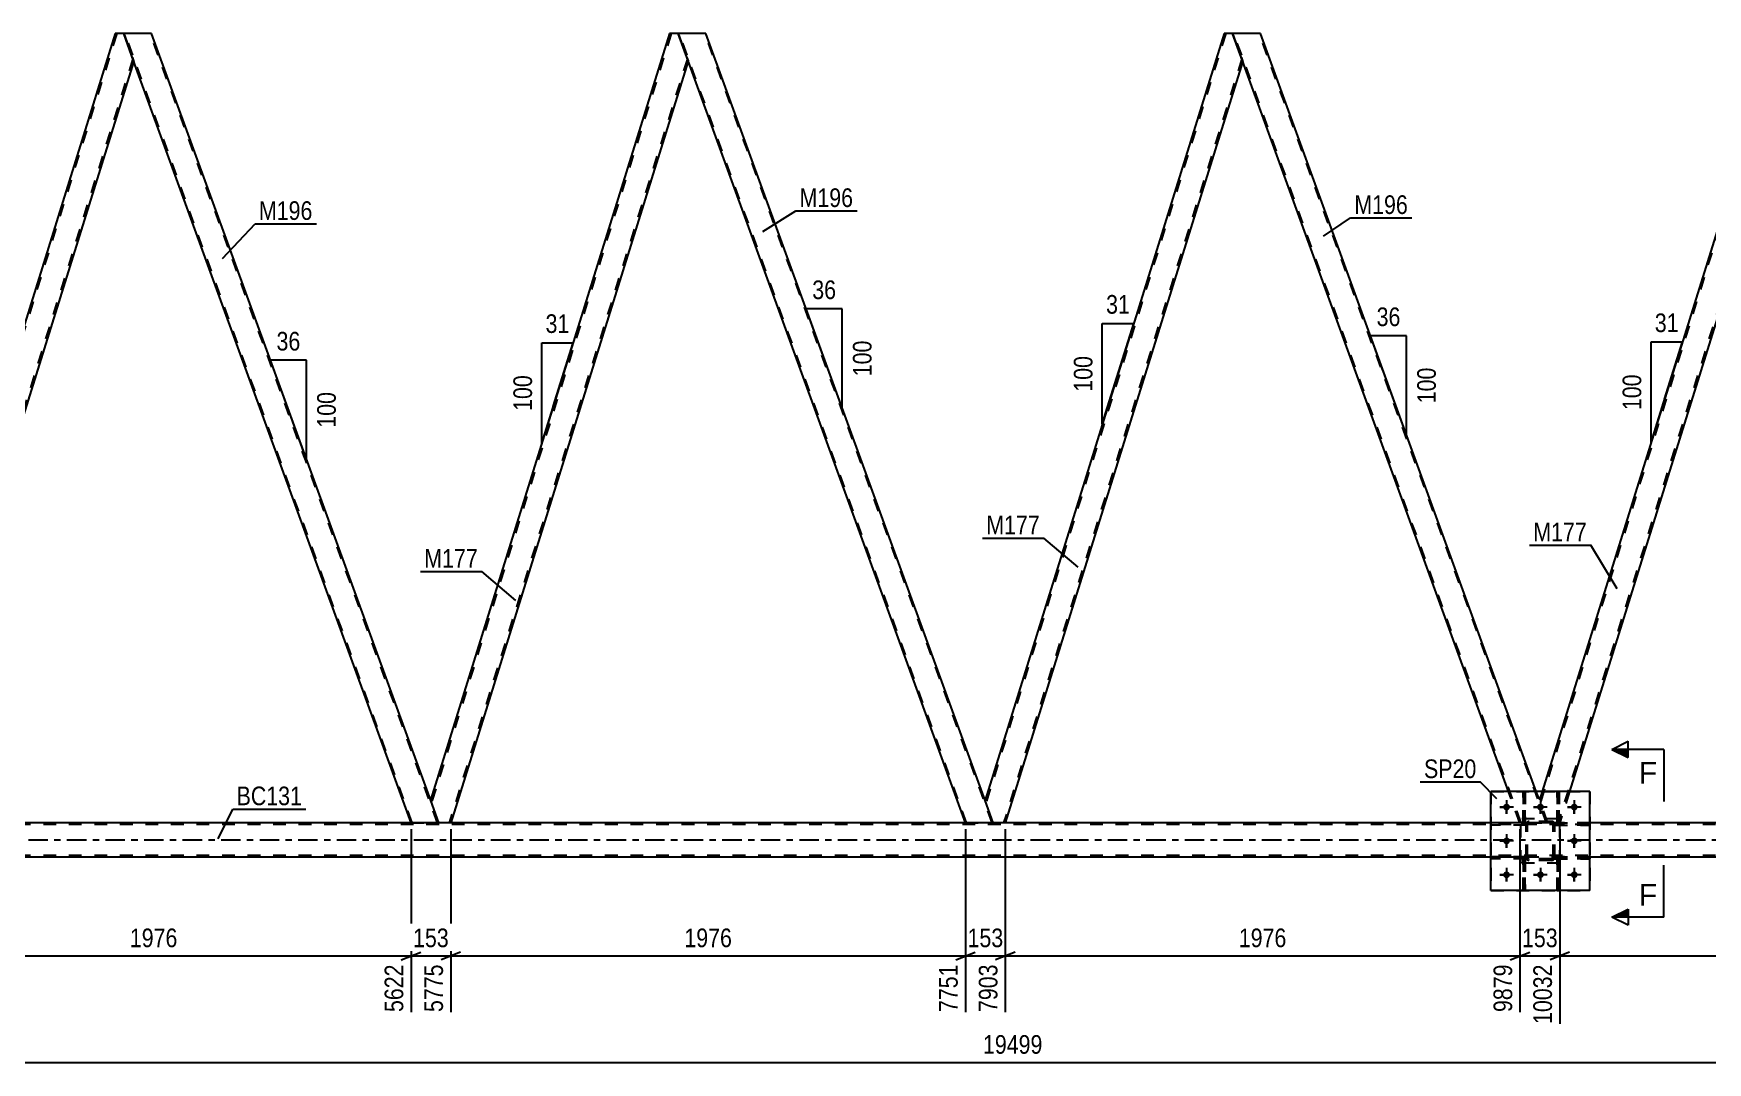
# Model space of a CAD drawing. Header units: millimetres. Extents: x 0 to 841, y 0 to 594.
# Drawn here: x 265.2 to 522.3, y 293.6 to 451.6 of the extents above; entities that cross this region are included whole.
import ezdxf

# ---------------------------------------------------------------- set-up
doc = ezdxf.new("R2010")
doc.units = ezdxf.units.MM
doc.linetypes.add('DXK_LINE_DOT2', pattern=[3.9198, 1.9599, -1.9599])
doc.linetypes.add('DXK_LINE_DOT3', pattern=[5.9187, 2.979, -0.9799, 0.9799, -0.9799])
doc.styles.add('Arial', font='ARIAL.TTF', dxfattribs={"height": 0.2})
doc.styles.add('Arial Narrow', font='ARIALN.TTF', dxfattribs={"height": 0.2})

# ---------------------------------------------------------------- blocks, each defined once
blk = doc.blocks.new('Part-814735583-3774 - 3299')
at = {"color": 7, "linetype": 'DXK_LINE_DOT2'}
for p, q in [((494.42, 330.4), (489.02, 330.4)), ((489.02, 330.08), (489.02, 330.4)), ((494.42, 330.08), (489.02, 330.08)), ((493.82, 330.08), (493.82, 330.4)), ((494.42, 330.4), (494.42, 330.08))]:
    blk.add_line(p, q, dxfattribs=at)
blk = doc.blocks.new('Part-814735583-3617 - 3299')
at = {"color": 7, "linetype": 'DXK_LINE_DOT2'}
for p, q in [((278.03, 451.64), (241.21, 333.52)), ((280.51, 447.76), (243.93, 330.42)), ((280.62, 447.44), (280.64, 447.39)), ((280.64, 447.39), (280.62, 447.44)), ((241.5, 335.24), (241.08, 333.89)), ((245.68, 335.24), (244.18, 330.42)), ((242.34, 330.42), (241.08, 333.89)), ((244.18, 330.42), (242.34, 330.42))]:
    blk.add_line(p, q, dxfattribs=at)
at = {"color": 2, "linetype": 'Continuous'}
for p, q in [((277.78, 451.64), (241.5, 335.24)), ((279.1, 451.64), (277.78, 451.64)), ((280.62, 447.44), (279.1, 451.64)), ((280.64, 447.39), (245.68, 335.24))]:
    blk.add_line(p, q, dxfattribs=at)
blk = doc.blocks.new('Part-814735583-3776 - 3299')
at = {"color": 2, "linetype": 'Continuous'}
blk.add_line((494.3, 335.24), (493.98, 335.24), dxfattribs=at)
at = {"color": 7, "linetype": 'DXK_LINE_DOT2'}
for p, q in [((493.98, 335.24), (493.98, 330.39)), ((494.3, 330.39), (494.3, 335.24)), ((493.98, 330.99), (494.3, 330.99)), ((493.98, 330.39), (494.3, 330.39))]:
    blk.add_line(p, q, dxfattribs=at)
blk = doc.blocks.new('Part-814735583-3589 - 3299')
at = {"color": 7, "linetype": 'DXK_LINE_DOT2'}
for p, q in [((489.02, 335.24), (504.22, 335.24)), ((489.02, 335.24), (489.02, 320.04)), ((504.22, 335.24), (504.22, 320.04)), ((489.02, 320.04), (504.22, 320.04))]:
    blk.add_line(p, q, dxfattribs=at)
blk = doc.blocks.new('Part-814735583-3508 - 3299')
at = {"color": 2, "linetype": 'Continuous'}
for p, q in [((368.49, 451.64), (364.23, 451.64)), ((411.36, 333.84), (368.49, 451.64)), ((408.35, 330.42), (365.76, 447.44))]:
    blk.add_line(p, q, dxfattribs=at)
at = {"color": 7, "linetype": 'DXK_LINE_DOT2'}
for p, q in [((364.23, 451.64), (365.76, 447.44)), ((408.52, 330.42), (364.4, 451.64)), ((412.44, 330.42), (368.32, 451.64)), ((412.61, 330.42), (411.36, 333.84)), ((408.35, 330.42), (412.61, 330.42))]:
    blk.add_line(p, q, dxfattribs=at)
blk = doc.blocks.new('Part-814735583-3513 - 3299')
at = {"color": 2, "linetype": 'Continuous'}
for p, q in [((362.91, 451.64), (326.21, 333.89)), ((364.23, 451.64), (362.91, 451.64)), ((365.76, 447.44), (364.23, 451.64)), ((365.78, 447.39), (329.32, 330.42)), ((327.47, 330.42), (326.23, 333.84))]:
    blk.add_line(p, q, dxfattribs=at)
at = {"color": 7, "linetype": 'DXK_LINE_DOT2'}
for p, q in [((363.16, 451.64), (326.35, 333.52)), ((365.64, 447.76), (329.07, 330.42)), ((365.76, 447.44), (365.78, 447.39)), ((365.78, 447.39), (365.76, 447.44)), ((326.23, 333.84), (326.21, 333.89)), ((329.32, 330.42), (327.47, 330.42))]:
    blk.add_line(p, q, dxfattribs=at)
blk = doc.blocks.new('Part-814735583-3540 - 3299')
at = {"color": 7, "linetype": 'DXK_LINE_DOT2'}
for p, q in [((499.18, 320.04), (499.18, 324.87)), ((499.18, 324.87), (499.5, 324.87)), ((499.18, 324.27), (499.5, 324.27)), ((499.5, 324.87), (499.5, 320.04)), ((499.5, 320.04), (499.18, 320.04))]:
    blk.add_line(p, q, dxfattribs=at)
blk = doc.blocks.new('Part-814735583-3559 - 3299')
at = {"color": 2, "linetype": 'Continuous'}
for p, q in [((283.35, 451.64), (279.1, 451.64)), ((326.23, 333.84), (283.35, 451.64)), ((323.22, 330.42), (280.62, 447.44))]:
    blk.add_line(p, q, dxfattribs=at)
at = {"color": 7, "linetype": 'DXK_LINE_DOT2'}
for p, q in [((279.1, 451.64), (280.62, 447.44)), ((323.39, 330.42), (279.27, 451.64)), ((327.3, 330.42), (283.18, 451.64)), ((327.47, 330.42), (326.23, 333.84)), ((323.22, 330.42), (327.47, 330.42))]:
    blk.add_line(p, q, dxfattribs=at)
blk = doc.blocks.new('Part-814735583-3574 - 3299')
at = {"color": 2, "linetype": 'Continuous'}
for p, q in [((453.62, 451.64), (449.36, 451.64)), ((495.99, 335.24), (453.62, 451.64)), ((491.73, 335.24), (450.89, 447.44))]:
    blk.add_line(p, q, dxfattribs=at)
at = {"color": 7, "linetype": 'DXK_LINE_DOT2'}
for p, q in [((449.36, 451.64), (450.89, 447.44)), ((493.66, 330.42), (449.53, 451.64)), ((497.57, 330.42), (453.45, 451.64)), ((493.48, 330.42), (491.73, 335.24)), ((497.74, 330.42), (495.99, 335.24)), ((497.74, 330.42), (493.48, 330.42))]:
    blk.add_line(p, q, dxfattribs=at)
blk = doc.blocks.new('Part-814735583-3579 - 3299')
at = {"color": 2, "linetype": 'Continuous'}
for p, q in [((448.05, 451.64), (411.34, 333.89)), ((449.36, 451.64), (448.05, 451.64)), ((450.89, 447.44), (449.36, 451.64)), ((450.91, 447.39), (414.45, 330.42)), ((412.61, 330.42), (411.36, 333.84))]:
    blk.add_line(p, q, dxfattribs=at)
at = {"color": 7, "linetype": 'DXK_LINE_DOT2'}
for p, q in [((448.3, 451.64), (411.48, 333.52)), ((450.78, 447.76), (414.2, 330.42)), ((450.89, 447.44), (450.91, 447.39)), ((450.91, 447.39), (450.89, 447.44)), ((411.36, 333.84), (411.34, 333.89)), ((414.45, 330.42), (412.61, 330.42))]:
    blk.add_line(p, q, dxfattribs=at)
blk = doc.blocks.new('Part-814735583-3594 - 3299')
at = {"color": 7, "linetype": 'DXK_LINE_DOT2'}
for p, q in [((774.37, 330.18), (99.12, 330.18)), ((504.22, 330.42), (489.02, 330.42)), ((774.37, 325.38), (98.36, 325.38)), ((504.22, 325.14), (489.02, 325.14))]:
    blk.add_line(p, q, dxfattribs=at)
at = {"color": 2, "linetype": 'Continuous'}
for p, q in [((489.02, 330.42), (248.82, 330.42)), ((659.29, 330.42), (504.22, 330.42)), ((489.02, 325.14), (248.82, 325.14)), ((659.29, 325.14), (504.22, 325.14))]:
    blk.add_line(p, q, dxfattribs=at)
at = {"color": 7, "linetype": 'DXK_LINE_DOT3'}
blk.add_line((98.74, 327.78), (774.37, 327.78), dxfattribs=at)
blk = doc.blocks.new('Part-814735583-3599 - 3299')
at = {"color": 2, "linetype": 'Continuous'}
for p, q in [((504.22, 335.24), (489.02, 335.24)), ((489.02, 320.04), (489.02, 335.24)), ((504.22, 320.04), (504.22, 335.24)), ((504.22, 320.04), (489.02, 320.04))]:
    blk.add_line(p, q, dxfattribs=at)
blk = doc.blocks.new('Part-814735583-3602 - 3299')
at = {"color": 7, "linetype": 'DXK_LINE_DOT2'}
for p, q in [((493.98, 330.39), (493.98, 335.24)), ((493.98, 335.24), (494.3, 335.24)), ((494.3, 335.24), (494.3, 330.39)), ((493.98, 330.99), (494.3, 330.99)), ((494.3, 330.39), (493.98, 330.39))]:
    blk.add_line(p, q, dxfattribs=at)
blk = doc.blocks.new('Part-814735583-3639 - 3299')
at = {"color": 7, "linetype": 'DXK_LINE_DOT2'}
for p, q in [((533.43, 451.64), (496.61, 333.52)), ((535.91, 447.76), (499.34, 330.42)), ((536.03, 447.44), (536.05, 447.39)), ((536.05, 447.39), (536.03, 447.44)), ((496.9, 335.24), (496.48, 333.89)), ((501.09, 335.24), (499.59, 330.42)), ((497.74, 330.42), (496.48, 333.89)), ((499.59, 330.42), (497.74, 330.42))]:
    blk.add_line(p, q, dxfattribs=at)
at = {"color": 2, "linetype": 'Continuous'}
for p, q in [((533.18, 451.64), (496.9, 335.24)), ((534.5, 451.64), (533.18, 451.64)), ((536.03, 447.44), (534.5, 451.64)), ((536.05, 447.39), (501.09, 335.24))]:
    blk.add_line(p, q, dxfattribs=at)
blk = doc.blocks.new('Part-814735583-3659 - 3299')
at = {"color": 7, "linetype": 'DXK_LINE_DOT2'}
for p, q in [((504.22, 330.4), (498.83, 330.4)), ((498.83, 330.4), (498.83, 330.08)), ((498.83, 330.08), (504.22, 330.08)), ((499.43, 330.08), (499.43, 330.4)), ((504.22, 330.08), (504.22, 330.4))]:
    blk.add_line(p, q, dxfattribs=at)
blk = doc.blocks.new('Part-814735583-3662 - 3299')
at = {"color": 7, "linetype": 'DXK_LINE_DOT2'}
for p, q in [((504.22, 325.2), (498.83, 325.2)), ((498.83, 325.2), (498.83, 324.88)), ((498.83, 324.88), (504.22, 324.88)), ((499.43, 324.88), (499.43, 325.2)), ((504.22, 324.88), (504.22, 325.2))]:
    blk.add_line(p, q, dxfattribs=at)
blk = doc.blocks.new('Part-814735583-3665 - 3299')
at = {"color": 7, "linetype": 'DXK_LINE_DOT2'}
for p, q in [((494.42, 330.4), (489.02, 330.4)), ((489.02, 330.4), (489.02, 330.08)), ((494.42, 330.08), (489.02, 330.08)), ((493.82, 330.08), (493.82, 330.4)), ((494.42, 330.08), (494.42, 330.4))]:
    blk.add_line(p, q, dxfattribs=at)
blk = doc.blocks.new('Part-814735583-3668 - 3299')
at = {"color": 7, "linetype": 'DXK_LINE_DOT2'}
for p, q in [((494.42, 325.2), (489.02, 325.2)), ((489.02, 325.2), (489.02, 324.88)), ((494.42, 324.88), (489.02, 324.88)), ((493.82, 324.88), (493.82, 325.2)), ((494.42, 324.88), (494.42, 325.2))]:
    blk.add_line(p, q, dxfattribs=at)
blk = doc.blocks.new('Part-814735583-3694 - 3299')
at = {"color": 7, "linetype": 'DXK_LINE_DOT2'}
for p, q in [((494.3, 324.87), (493.98, 324.87)), ((493.98, 324.87), (493.98, 320.04)), ((493.98, 324.27), (494.3, 324.27)), ((494.3, 320.04), (494.3, 324.87)), ((493.98, 320.04), (494.3, 320.04))]:
    blk.add_line(p, q, dxfattribs=at)
blk = doc.blocks.new('Part-814735583-3717 - 3299')
at = {"color": 7, "linetype": 'DXK_LINE_DOT2'}
for p, q in [((499.5, 324.87), (499.18, 324.87)), ((499.18, 324.87), (499.18, 320.04)), ((499.18, 324.27), (499.5, 324.27)), ((499.5, 320.04), (499.5, 324.87)), ((499.18, 320.04), (499.5, 320.04))]:
    blk.add_line(p, q, dxfattribs=at)
blk = doc.blocks.new('Part-814735583-3728 - 3299')
at = {"color": 7, "linetype": 'DXK_LINE_DOT2'}
for p, q in [((499.18, 330.39), (499.18, 335.24)), ((499.18, 335.24), (499.5, 335.24)), ((499.5, 335.24), (499.5, 330.39)), ((499.18, 330.99), (499.5, 330.99)), ((499.5, 330.39), (499.18, 330.39))]:
    blk.add_line(p, q, dxfattribs=at)
blk = doc.blocks.new('Bolt-814735583-3729 - 3299')
at = {"linetype": 'Continuous'}
for points in [[(491.94, 332.84, -1), (490.9, 332.84, -1)], [(497.14, 332.84, -1), (496.1, 332.84, -1)], [(502.34, 332.84, -1), (501.3, 332.84, -1)], [(491.94, 327.64, -1), (490.9, 327.64, -1)], [(502.34, 327.64, -1), (501.3, 327.64, -1)], [(491.94, 322.44, -1), (490.9, 322.44, -1)], [(497.14, 322.44, -1), (496.1, 322.44, -1)], [(502.34, 322.44, -1), (501.3, 322.44, -1)]]:
    blk.add_hatch(color=1, dxfattribs=at).paths.add_polyline_path(points)
at = {"color": 1, "linetype": 'Continuous'}
for p, q in [((492.46, 332.84), (490.38, 332.84)), ((491.42, 333.88), (491.42, 331.8)), ((497.66, 332.84), (495.58, 332.84)), ((496.62, 333.88), (496.62, 331.8)), ((502.86, 332.84), (500.78, 332.84)), ((501.82, 333.88), (501.82, 331.8)), ((492.46, 327.64), (490.38, 327.64)), ((491.42, 328.68), (491.42, 326.6)), ((502.86, 327.64), (500.78, 327.64)), ((501.82, 328.68), (501.82, 326.6)), ((492.46, 322.44), (490.38, 322.44)), ((491.42, 323.48), (491.42, 321.4)), ((497.66, 322.44), (495.58, 322.44)), ((496.62, 323.48), (496.62, 321.4)), ((502.86, 322.44), (500.78, 322.44)), ((501.82, 323.48), (501.82, 321.4))]:
    blk.add_line(p, q, dxfattribs=at)
blk = doc.blocks.new('Bolt-814735583-3730 - 3299')
at = {"color": 1, "linetype": 'Continuous'}
for p, q in [((490.38, 332.84), (491.08, 332.84)), ((491.42, 333.88), (491.42, 333.19)), ((491.42, 331.8), (491.42, 332.49)), ((492.46, 332.84), (491.77, 332.84)), ((495.58, 332.84), (496.28, 332.84)), ((496.62, 333.88), (496.62, 333.19)), ((496.62, 331.8), (496.62, 332.49)), ((497.66, 332.84), (496.97, 332.84)), ((500.78, 332.84), (501.48, 332.84)), ((501.82, 333.88), (501.82, 333.19)), ((501.82, 331.8), (501.82, 332.49)), ((502.86, 332.84), (502.17, 332.84)), ((490.38, 327.64), (491.08, 327.64)), ((491.42, 328.68), (491.42, 327.99)), ((491.42, 326.6), (491.42, 327.29)), ((492.46, 327.64), (491.77, 327.64)), ((500.78, 327.64), (501.48, 327.64)), ((501.82, 328.68), (501.82, 327.99)), ((501.82, 326.6), (501.82, 327.29)), ((502.86, 327.64), (502.17, 327.64)), ((490.38, 322.44), (491.08, 322.44)), ((491.42, 323.48), (491.42, 322.79)), ((491.42, 321.4), (491.42, 322.09)), ((492.46, 322.44), (491.77, 322.44)), ((495.58, 322.44), (496.28, 322.44)), ((496.62, 323.48), (496.62, 322.79)), ((496.62, 321.4), (496.62, 322.09)), ((497.66, 322.44), (496.97, 322.44)), ((500.78, 322.44), (501.48, 322.44)), ((501.82, 323.48), (501.82, 322.79)), ((501.82, 321.4), (501.82, 322.09)), ((502.86, 322.44), (502.17, 322.44))]:
    blk.add_line(p, q, dxfattribs=at)
blk = doc.blocks.new('Part-814735583-3736 - 3299')
at = {"color": 7, "linetype": 'DXK_LINE_DOT2'}
for p, q in [((493.98, 320.04), (493.98, 324.87)), ((493.98, 324.87), (494.3, 324.87)), ((493.98, 324.27), (494.3, 324.27)), ((494.3, 324.87), (494.3, 320.04)), ((494.3, 320.04), (493.98, 320.04))]:
    blk.add_line(p, q, dxfattribs=at)
blk = doc.blocks.new('Part-814735583-3740 - 3299')
at = {"color": 7, "linetype": 'DXK_LINE_DOT2'}
for p, q in [((494.42, 330.16), (494.46, 330.34)), ((494.46, 330.34), (494.42, 330.16)), ((494.42, 325.12), (494.42, 330.16)), ((494.66, 330.16), (494.68, 330.25)), ((494.66, 325.12), (494.66, 330.16)), ((494.68, 330.25), (494.74, 330.33)), ((494.72, 330.6), (494.9, 330.64)), ((494.9, 330.64), (494.72, 330.6)), ((494.74, 330.33), (494.81, 330.38)), ((494.81, 330.38), (494.9, 330.4)), ((498.34, 330.64), (494.9, 330.64)), ((494.9, 330.4), (498.34, 330.4)), ((498.34, 330.64), (498.53, 330.6)), ((498.53, 330.6), (498.34, 330.64)), ((498.34, 330.4), (498.44, 330.38)), ((498.44, 330.38), (498.51, 330.33)), ((498.51, 330.33), (498.57, 330.25)), ((498.57, 330.25), (498.58, 330.16)), ((498.58, 325.12), (498.58, 330.16)), ((498.79, 330.34), (498.82, 330.16)), ((498.82, 330.16), (498.79, 330.34)), ((498.82, 325.12), (498.82, 330.16)), ((494.46, 324.93), (494.42, 325.12)), ((494.42, 325.12), (494.46, 324.93)), ((494.68, 325.03), (494.66, 325.12)), ((494.74, 324.95), (494.68, 325.03)), ((494.9, 324.64), (494.72, 324.67)), ((494.72, 324.67), (494.9, 324.64)), ((494.81, 324.9), (494.74, 324.95)), ((494.9, 324.88), (494.81, 324.9)), ((498.34, 324.88), (494.9, 324.88)), ((498.34, 324.64), (494.9, 324.64)), ((498.44, 324.9), (498.34, 324.88)), ((498.53, 324.67), (498.34, 324.64)), ((498.34, 324.64), (498.53, 324.67)), ((498.51, 324.95), (498.44, 324.9)), ((498.57, 325.03), (498.51, 324.95)), ((498.58, 325.12), (498.57, 325.03)), ((498.82, 325.12), (498.79, 324.93)), ((498.79, 324.93), (498.82, 325.12))]:
    blk.add_line(p, q, dxfattribs=at)
at = {"color": 7, "linetype": 'DXK_LINE_DOT3'}
blk.add_line((496.62, 327.64), (496.62, 327.64), dxfattribs=at)
at = {"color": 7, "linetype": 'DXK_LINE_DOT2'}
for centre, start, end in [((494.9, 330.16), 112.5, 157.5), ((494.9, 330.16), 112.5, 157.5), ((498.34, 330.16), 22.5, 67.5), ((498.34, 330.16), 22.5, 67.5), ((494.9, 325.12), 202.5, 247.5), ((494.9, 325.12), 202.5, 247.5), ((498.34, 325.12), 292.5, 337.5), ((498.34, 325.12), 292.5, 337.5)]:
    blk.add_arc(centre, 0.48, start, end, dxfattribs=at)
blk = doc.blocks.new('Part-814735583-3741 - 3299')
at = {"color": 7, "linetype": 'DXK_LINE_DOT2'}
for p, q in [((499.62, 331.04), (493.62, 331.04)), ((493.62, 324.24), (493.62, 331.04)), ((499.62, 324.24), (499.62, 331.04)), ((499.62, 324.24), (493.62, 324.24))]:
    blk.add_line(p, q, dxfattribs=at)
blk = doc.blocks.new('Part-814735583-3744 - 3299')
at = {"color": 7, "linetype": 'DXK_LINE_DOT2'}
for p, q in [((498.83, 330.08), (498.83, 330.4)), ((498.83, 330.4), (504.22, 330.4)), ((504.22, 330.08), (498.83, 330.08)), ((499.43, 330.08), (499.43, 330.4)), ((504.22, 330.4), (504.22, 330.08))]:
    blk.add_line(p, q, dxfattribs=at)
blk = doc.blocks.new('Part-814735583-3747 - 3299')
at = {"color": 2, "linetype": 'Continuous'}
blk.add_line((499.5, 335.24), (499.18, 335.24), dxfattribs=at)
at = {"color": 7, "linetype": 'DXK_LINE_DOT2'}
for p, q in [((499.18, 335.24), (499.18, 330.39)), ((499.5, 330.39), (499.5, 335.24)), ((499.18, 330.99), (499.5, 330.99)), ((499.18, 330.39), (499.5, 330.39))]:
    blk.add_line(p, q, dxfattribs=at)
blk = doc.blocks.new('Part-814735583-3771 - 3299')
at = {"color": 7, "linetype": 'DXK_LINE_DOT2'}
for p, q in [((499.62, 331.04), (493.62, 331.04)), ((493.62, 324.24), (493.62, 331.04)), ((499.62, 324.24), (499.62, 331.04)), ((499.62, 324.24), (493.62, 324.24))]:
    blk.add_line(p, q, dxfattribs=at)
blk = doc.blocks.new('Part-814735583-3772 - 3299')
at = {"color": 7, "linetype": 'DXK_LINE_DOT2'}
for p, q in [((494.42, 330.16), (494.46, 330.34)), ((494.46, 330.34), (494.42, 330.16)), ((494.42, 325.12), (494.42, 330.16)), ((494.66, 330.16), (494.68, 330.25)), ((494.66, 325.12), (494.66, 330.16)), ((494.68, 330.25), (494.74, 330.33)), ((494.72, 330.6), (494.9, 330.64)), ((494.9, 330.64), (494.72, 330.6)), ((494.74, 330.33), (494.81, 330.38)), ((494.81, 330.38), (494.9, 330.4)), ((498.34, 330.64), (494.9, 330.64)), ((494.9, 330.4), (498.34, 330.4)), ((498.34, 330.64), (498.53, 330.6)), ((498.53, 330.6), (498.34, 330.64)), ((498.34, 330.4), (498.44, 330.38)), ((498.44, 330.38), (498.51, 330.33)), ((498.51, 330.33), (498.57, 330.25)), ((498.57, 330.25), (498.58, 330.16)), ((498.58, 325.12), (498.58, 330.16)), ((498.79, 330.34), (498.82, 330.16)), ((498.82, 330.16), (498.79, 330.34)), ((498.82, 325.12), (498.82, 330.16)), ((494.46, 324.93), (494.42, 325.12)), ((494.42, 325.12), (494.46, 324.93)), ((494.68, 325.03), (494.66, 325.12)), ((494.74, 324.95), (494.68, 325.03)), ((494.9, 324.64), (494.72, 324.67)), ((494.72, 324.67), (494.9, 324.64)), ((494.81, 324.9), (494.74, 324.95)), ((494.9, 324.88), (494.81, 324.9)), ((498.34, 324.88), (494.9, 324.88)), ((498.34, 324.64), (494.9, 324.64)), ((498.44, 324.9), (498.34, 324.88)), ((498.53, 324.67), (498.34, 324.64)), ((498.34, 324.64), (498.53, 324.67)), ((498.51, 324.95), (498.44, 324.9)), ((498.57, 325.03), (498.51, 324.95)), ((498.58, 325.12), (498.57, 325.03)), ((498.82, 325.12), (498.79, 324.93)), ((498.79, 324.93), (498.82, 325.12))]:
    blk.add_line(p, q, dxfattribs=at)
at = {"color": 7, "linetype": 'DXK_LINE_DOT3'}
blk.add_line((496.62, 327.64), (496.62, 327.64), dxfattribs=at)
at = {"color": 7, "linetype": 'DXK_LINE_DOT2'}
for centre, start, end in [((494.9, 330.16), 112.5, 157.5), ((494.9, 330.16), 112.5, 157.5), ((498.34, 330.16), 22.5, 67.5), ((498.34, 330.16), 22.5, 67.5), ((494.9, 325.12), 202.5, 247.5), ((494.9, 325.12), 202.5, 247.5), ((498.34, 325.12), 292.5, 337.5), ((498.34, 325.12), 292.5, 337.5)]:
    blk.add_arc(centre, 0.48, start, end, dxfattribs=at)
blk = doc.blocks.new('Part-814735583-3773 - 3299')
at = {"color": 7, "linetype": 'DXK_LINE_DOT2'}
for p, q in [((498.83, 324.88), (498.83, 325.2)), ((498.83, 325.2), (504.22, 325.2)), ((504.22, 324.88), (498.83, 324.88)), ((499.43, 324.88), (499.43, 325.2)), ((504.22, 325.2), (504.22, 324.88))]:
    blk.add_line(p, q, dxfattribs=at)
blk = doc.blocks.new('Part-814735583-3775 - 3299')
at = {"color": 7, "linetype": 'DXK_LINE_DOT2'}
for p, q in [((494.42, 325.2), (489.02, 325.2)), ((489.02, 324.88), (489.02, 325.2)), ((494.42, 324.88), (489.02, 324.88)), ((493.82, 324.88), (493.82, 325.2)), ((494.42, 325.2), (494.42, 324.88))]:
    blk.add_line(p, q, dxfattribs=at)
blk = doc.blocks.new('StraightDimension-814735583-4970 - 3299')
at = {"color": 7, "linetype": 'Continuous'}
for p, q in [((244.18, 329.42), (244.18, 301.36)), ((323.22, 329.42), (323.22, 301.36)), ((245.68, 310.57), (242.68, 309.37)), ((244.18, 309.97), (323.22, 309.97)), ((321.72, 309.37), (324.72, 310.57))]:
    blk.add_line(p, q, dxfattribs=at)
at = {"color": 0}
blk.add_wipeout([(287.96, 310.72), (287.96, 314.92), (279.44, 314.92), (279.44, 310.72)], dxfattribs=at)
at = {"color": 0, "linetype": 'Continuous'}
blk.add_wipeout([(322.62, 309.27), (318.42, 309.27), (318.42, 300.76), (322.62, 300.76)], dxfattribs=at)
at = {"color": 3, "style": 'Arial Narrow'}
blk.add_text('1976', height=2.863, dxfattribs=at).set_placement((280.04, 311.32))
at = {"color": 3, "linetype": 'Continuous', "style": 'Arial Narrow'}
blk.add_text('5622', height=2.863, rotation=90.0002, dxfattribs=at).set_placement((322.02, 301.36))
blk = doc.blocks.new('AngleDimension-814735583-10631 - 3299')
at = {"color": 7, "linetype": 'Continuous'}
for p, q in [((513.6, 404.28), (518.42, 404.28)), ((513.6, 388.81), (518.42, 404.28)), ((513.6, 388.81), (513.6, 404.28)), ((515.68, 395.49), (518.42, 404.28))]:
    blk.add_line(p, q, dxfattribs=at)
at = {"color": 0}
for points in [[(518.44, 405.18), (518.44, 409.38), (513.58, 409.38), (513.58, 405.18)], [(512.7, 399.89), (508.5, 399.89), (508.5, 393.2), (512.7, 393.2)]]:
    blk.add_wipeout(points, dxfattribs=at)
at = {"color": 3, "style": 'Arial Narrow'}
blk.add_text('31', height=2.863, dxfattribs=at).set_placement((514.18, 405.78))
blk.add_text('100', height=2.863, rotation=90.0002, dxfattribs=at).set_placement((512.1, 393.8))
blk = doc.blocks.new('StraightDimension-814735583-4850 - 3299')
at = {"color": 7, "linetype": 'Continuous'}
for p, q in [((493.48, 329.42), (493.48, 301.36)), ((499.59, 329.42), (499.59, 299.53)), ((491.98, 309.37), (494.98, 310.57)), ((493.48, 309.97), (499.59, 309.97)), ((501.09, 310.57), (498.09, 309.37))]:
    blk.add_line(p, q, dxfattribs=at)
at = {"color": 0}
blk.add_wipeout([(499.88, 310.72), (499.88, 314.92), (493.19, 314.92), (493.19, 310.72)], dxfattribs=at)
at = {"color": 0, "linetype": 'Continuous'}
blk.add_wipeout([(498.99, 309.27), (494.79, 309.27), (494.79, 298.93), (498.99, 298.93)], dxfattribs=at)
at = {"color": 3, "style": 'Arial Narrow'}
blk.add_text('153', height=2.863, dxfattribs=at).set_placement((493.79, 311.32))
at = {"color": 3, "linetype": 'Continuous', "style": 'Arial Narrow'}
blk.add_text('10032', height=2.863, rotation=90.0002, dxfattribs=at).set_placement((498.39, 299.53))
blk = doc.blocks.new('StraightDimension-814735583-4898 - 3299')
at = {"color": 7, "linetype": 'Continuous'}
for p, q in [((408.35, 329.42), (408.35, 301.36)), ((414.45, 329.42), (414.45, 301.36)), ((406.85, 309.37), (409.85, 310.57)), ((408.35, 309.97), (414.45, 309.97)), ((415.95, 310.57), (412.95, 309.37))]:
    blk.add_line(p, q, dxfattribs=at)
at = {"color": 0}
blk.add_wipeout([(414.74, 310.72), (414.74, 314.92), (408.06, 314.92), (408.06, 310.72)], dxfattribs=at)
at = {"color": 0, "linetype": 'Continuous'}
blk.add_wipeout([(413.85, 309.27), (409.65, 309.27), (409.65, 300.76), (413.85, 300.76)], dxfattribs=at)
at = {"color": 3, "style": 'Arial Narrow'}
blk.add_text('153', height=2.863, dxfattribs=at).set_placement((408.66, 311.32))
at = {"color": 3, "linetype": 'Continuous', "style": 'Arial Narrow'}
blk.add_text('7903', height=2.863, rotation=90.0002, dxfattribs=at).set_placement((413.25, 301.36))
blk = doc.blocks.new('StraightDimension-814735583-4922 - 3299')
at = {"color": 7, "linetype": 'Continuous'}
for p, q in [((329.32, 329.42), (329.32, 301.36)), ((408.35, 329.42), (408.35, 301.36)), ((330.82, 310.57), (327.82, 309.37)), ((329.32, 309.97), (408.35, 309.97)), ((406.85, 309.37), (409.85, 310.57))]:
    blk.add_line(p, q, dxfattribs=at)
at = {"color": 0}
blk.add_wipeout([(373.09, 310.72), (373.09, 314.92), (364.58, 314.92), (364.58, 310.72)], dxfattribs=at)
at = {"color": 0, "linetype": 'Continuous'}
blk.add_wipeout([(407.75, 309.27), (403.55, 309.27), (403.55, 300.76), (407.75, 300.76)], dxfattribs=at)
at = {"color": 3, "style": 'Arial Narrow'}
blk.add_text('1976', height=2.863, dxfattribs=at).set_placement((365.18, 311.32))
at = {"color": 3, "linetype": 'Continuous', "style": 'Arial Narrow'}
blk.add_text('7751', height=2.863, rotation=90.0002, dxfattribs=at).set_placement((407.15, 301.36))
blk = doc.blocks.new('AngleDimension-814735583-3827 - 3299')
at = {"color": 7, "linetype": 'Continuous'}
for p, q in [((472.49, 399.79), (470.52, 405.2)), ((476.06, 405.2), (470.52, 405.2)), ((476.06, 389.98), (470.52, 405.2)), ((476.06, 389.98), (476.06, 405.2))]:
    blk.add_line(p, q, dxfattribs=at)
at = {"color": 0}
for points in [[(475.72, 406.1), (475.72, 410.3), (470.87, 410.3), (470.87, 406.1)], [(481.16, 400.93), (476.96, 400.93), (476.96, 394.25), (481.16, 394.25)]]:
    blk.add_wipeout(points, dxfattribs=at)
at = {"color": 3, "style": 'Arial Narrow'}
blk.add_text('36', height=2.863, dxfattribs=at).set_placement((471.47, 406.7))
blk.add_text('100', height=2.863, rotation=90.0002, dxfattribs=at).set_placement((480.56, 394.85))
blk = doc.blocks.new('AngleDimension-814735583-3841 - 3299')
at = {"color": 7, "linetype": 'Continuous'}
for p, q in [((387.17, 400.3), (383.88, 409.35)), ((389.42, 409.35), (383.88, 409.35)), ((389.42, 394.13), (383.88, 409.35)), ((389.42, 394.13), (389.42, 409.35))]:
    blk.add_line(p, q, dxfattribs=at)
at = {"color": 0}
for points in [[(389.08, 410.25), (389.08, 414.45), (384.22, 414.45), (384.22, 410.25)], [(394.52, 405.08), (390.32, 405.08), (390.32, 398.4), (394.52, 398.4)]]:
    blk.add_wipeout(points, dxfattribs=at)
at = {"color": 3, "style": 'Arial Narrow'}
blk.add_text('36', height=2.863, dxfattribs=at).set_placement((384.82, 410.85))
blk.add_text('100', height=2.863, rotation=90.0002, dxfattribs=at).set_placement((393.92, 399))
blk = doc.blocks.new('AngleDimension-814735583-3855 - 3299')
at = {"color": 7, "linetype": 'Continuous'}
for p, q in [((343.29, 404.15), (348.11, 404.15)), ((343.29, 388.69), (348.11, 404.15)), ((343.29, 388.69), (343.29, 404.15)), ((345.05, 394.34), (348.11, 404.15))]:
    blk.add_line(p, q, dxfattribs=at)
at = {"color": 0}
for points in [[(348.13, 405.05), (348.13, 409.25), (343.27, 409.25), (343.27, 405.05)], [(342.39, 399.76), (338.19, 399.76), (338.19, 393.08), (342.39, 393.08)]]:
    blk.add_wipeout(points, dxfattribs=at)
at = {"color": 3, "style": 'Arial Narrow'}
blk.add_text('31', height=2.863, dxfattribs=at).set_placement((343.87, 405.65))
blk.add_text('100', height=2.863, rotation=90.0002, dxfattribs=at).set_placement((341.79, 393.68))
blk = doc.blocks.new('AngleDimension-814735583-3869 - 3299')
at = {"color": 7, "linetype": 'Continuous'}
for p, q in [((301.66, 401.35), (301.62, 401.45)), ((307.16, 401.45), (301.62, 401.45)), ((307.16, 386.23), (301.62, 401.45)), ((307.16, 386.23), (307.16, 401.45))]:
    blk.add_line(p, q, dxfattribs=at)
at = {"color": 0}
for points in [[(306.82, 402.35), (306.82, 406.55), (301.96, 406.55), (301.96, 402.35)], [(312.26, 397.18), (308.06, 397.18), (308.06, 390.5), (312.26, 390.5)]]:
    blk.add_wipeout(points, dxfattribs=at)
at = {"color": 3, "style": 'Arial Narrow'}
blk.add_text('36', height=2.863, dxfattribs=at).set_placement((302.56, 402.95))
blk.add_text('100', height=2.863, rotation=90.0002, dxfattribs=at).set_placement((311.66, 391.1))
blk = doc.blocks.new('StraightDimension-814735583-4637 - 3299')
at = {"color": 7, "linetype": 'Continuous'}
blk.add_line((45.97, 293.6), (785.23, 293.6), dxfattribs=at)
at = {"color": 0}
blk.add_wipeout([(420.77, 294.35), (420.77, 298.55), (410.43, 298.55), (410.43, 294.35)], dxfattribs=at)
at = {"color": 3, "style": 'Arial Narrow'}
blk.add_text('19499', height=2.863, dxfattribs=at).set_placement((411.03, 294.95))
blk = doc.blocks.new('StraightDimension-814735583-4826 - 3299')
at = {"color": 7, "linetype": 'Continuous'}
for p, q in [((499.59, 329.42), (499.59, 299.53)), ((578.62, 329.42), (578.62, 299.53)), ((501.09, 310.57), (498.09, 309.37)), ((499.59, 309.97), (578.62, 309.97)), ((577.12, 309.37), (580.12, 310.57))]:
    blk.add_line(p, q, dxfattribs=at)
at = {"color": 0}
blk.add_wipeout([(543.36, 310.72), (543.36, 314.92), (534.85, 314.92), (534.85, 310.72)], dxfattribs=at)
at = {"color": 0, "linetype": 'Continuous'}
blk.add_wipeout([(578.02, 309.27), (573.82, 309.27), (573.82, 298.93), (578.02, 298.93)], dxfattribs=at)
at = {"color": 3, "style": 'Arial Narrow'}
blk.add_text('1976', height=2.863, dxfattribs=at).set_placement((535.45, 311.32))
at = {"color": 3, "linetype": 'Continuous', "style": 'Arial Narrow'}
blk.add_text('12007', height=2.863, rotation=90.0002, dxfattribs=at).set_placement((577.42, 299.53))
blk = doc.blocks.new('StraightDimension-814735583-4874 - 3299')
at = {"color": 7, "linetype": 'Continuous'}
for p, q in [((414.45, 329.42), (414.45, 301.36)), ((493.48, 329.42), (493.48, 301.36)), ((415.95, 310.57), (412.95, 309.37)), ((414.45, 309.97), (493.48, 309.97)), ((491.98, 309.37), (494.98, 310.57))]:
    blk.add_line(p, q, dxfattribs=at)
at = {"color": 0}
blk.add_wipeout([(458.22, 310.72), (458.22, 314.92), (449.71, 314.92), (449.71, 310.72)], dxfattribs=at)
at = {"color": 0, "linetype": 'Continuous'}
blk.add_wipeout([(492.88, 309.27), (488.68, 309.27), (488.68, 300.76), (492.88, 300.76)], dxfattribs=at)
at = {"color": 3, "style": 'Arial Narrow'}
blk.add_text('1976', height=2.863, dxfattribs=at).set_placement((450.31, 311.32))
at = {"color": 3, "linetype": 'Continuous', "style": 'Arial Narrow'}
blk.add_text('9879', height=2.863, rotation=90.0002, dxfattribs=at).set_placement((492.28, 301.36))
blk = doc.blocks.new('StraightDimension-814735583-4946 - 3299')
at = {"color": 7, "linetype": 'Continuous'}
for p, q in [((323.22, 329.42), (323.22, 301.36)), ((329.32, 329.42), (329.32, 301.36)), ((321.72, 309.37), (324.72, 310.57)), ((323.22, 309.97), (329.32, 309.97)), ((330.82, 310.57), (327.82, 309.37))]:
    blk.add_line(p, q, dxfattribs=at)
at = {"color": 0}
blk.add_wipeout([(329.61, 310.72), (329.61, 314.92), (322.92, 314.92), (322.92, 310.72)], dxfattribs=at)
at = {"color": 0, "linetype": 'Continuous'}
blk.add_wipeout([(328.72, 309.27), (324.52, 309.27), (324.52, 300.76), (328.72, 300.76)], dxfattribs=at)
at = {"color": 3, "style": 'Arial Narrow'}
blk.add_text('153', height=2.863, dxfattribs=at).set_placement((323.52, 311.32))
at = {"color": 3, "linetype": 'Continuous', "style": 'Arial Narrow'}
blk.add_text('5775', height=2.863, rotation=90.0002, dxfattribs=at).set_placement((328.12, 301.36))
blk = doc.blocks.new('AngleDimension-814735583-10617 - 3299')
at = {"color": 7, "linetype": 'Continuous'}
for p, q in [((429.34, 407.11), (434.17, 407.11)), ((429.34, 391.64), (434.17, 407.11)), ((429.34, 391.64), (429.34, 407.11)), ((429.85, 393.27), (434.17, 407.11))]:
    blk.add_line(p, q, dxfattribs=at)
at = {"color": 0}
for points in [[(434.18, 408.01), (434.18, 412.21), (429.33, 412.21), (429.33, 408.01)], [(428.44, 402.72), (424.24, 402.72), (424.24, 396.03), (428.44, 396.03)]]:
    blk.add_wipeout(points, dxfattribs=at)
at = {"color": 3, "style": 'Arial Narrow'}
blk.add_text('31', height=2.863, dxfattribs=at).set_placement((429.93, 408.61))
blk.add_text('100', height=2.863, rotation=90.0002, dxfattribs=at).set_placement((427.84, 396.63))
blk = doc.blocks.new('Mark-814735583-3595 - 3299')
at = {"color": 0}
blk.add_wipeout([(486.79, 337.29), (486.79, 340.29), (478.75, 340.29), (478.75, 337.29)], dxfattribs=at)
blk.add_wipeout([(486.79, 337.29), (486.79, 340.29), (478.75, 340.29), (478.75, 337.29)], dxfattribs=at)
at = {"color": 30, "linetype": 'Continuous'}
for p in [(478.15, 336.69), (489.91, 334.11)]:
    blk.add_line(p, (487.39, 336.69), dxfattribs=at)
at = {"color": 3, "style": 'Arial Narrow'}
blk.add_text('SP20', height=2.863, dxfattribs=at).set_placement((478.75, 337.29))
blk = doc.blocks.new('Mark-814735583-3504 - 3299')
at = {"color": 0}
blk.add_wipeout([(391.09, 424.99), (391.09, 427.99), (382.87, 427.99), (382.87, 424.99)], dxfattribs=at)
blk.add_wipeout([(391.09, 424.99), (391.09, 427.99), (382.87, 427.99), (382.87, 424.99)], dxfattribs=at)
at = {"color": 30, "linetype": 'Continuous'}
for p, q in [((377.23, 421.24), (382.27, 424.39)), ((382.27, 424.39), (391.69, 424.39))]:
    blk.add_line(p, q, dxfattribs=at)
at = {"color": 3, "style": 'Arial Narrow'}
blk.add_text('M196', height=2.863, dxfattribs=at).set_placement((382.87, 424.99))
blk = doc.blocks.new('Mark-814735583-3509 - 3299')
at = {"color": 0}
blk.add_wipeout([(333.46, 369.59), (333.46, 372.59), (325.24, 372.59), (325.24, 369.59)], dxfattribs=at)
blk.add_wipeout([(333.46, 369.59), (333.46, 372.59), (325.24, 372.59), (325.24, 369.59)], dxfattribs=at)
at = {"color": 30, "linetype": 'Continuous'}
for p in [(324.64, 368.99), (339.31, 364.54)]:
    blk.add_line(p, (334.06, 368.99), dxfattribs=at)
at = {"color": 3, "style": 'Arial Narrow'}
blk.add_text('M177', height=2.863, dxfattribs=at).set_placement((325.24, 369.59))
blk = doc.blocks.new('Mark-814735583-3555 - 3299')
at = {"color": 0}
blk.add_wipeout([(308.08, 423.01), (308.08, 426.01), (299.86, 426.01), (299.86, 423.01)], dxfattribs=at)
blk.add_wipeout([(308.08, 423.01), (308.08, 426.01), (299.86, 426.01), (299.86, 423.01)], dxfattribs=at)
at = {"color": 30, "linetype": 'Continuous'}
for p, q in [((294.27, 417.07), (299.26, 422.41)), ((299.26, 422.41), (308.68, 422.41))]:
    blk.add_line(p, q, dxfattribs=at)
at = {"color": 3, "style": 'Arial Narrow'}
blk.add_text('M196', height=2.863, dxfattribs=at).set_placement((299.86, 423.01))
blk = doc.blocks.new('Mark-814735583-3570 - 3299')
at = {"color": 0}
blk.add_wipeout([(476.27, 423.92), (476.27, 426.92), (468.05, 426.92), (468.05, 423.92)], dxfattribs=at)
blk.add_wipeout([(476.27, 423.92), (476.27, 426.92), (468.05, 426.92), (468.05, 423.92)], dxfattribs=at)
at = {"color": 30, "linetype": 'Continuous'}
for p, q in [((463.33, 420.5), (467.45, 423.32)), ((467.45, 423.32), (476.87, 423.32))]:
    blk.add_line(p, q, dxfattribs=at)
at = {"color": 3, "style": 'Arial Narrow'}
blk.add_text('M196', height=2.863, dxfattribs=at).set_placement((468.05, 423.92))
blk = doc.blocks.new('Mark-814735583-3575 - 3299')
at = {"color": 0}
blk.add_wipeout([(419.77, 374.74), (419.77, 377.74), (411.54, 377.74), (411.54, 374.74)], dxfattribs=at)
blk.add_wipeout([(419.77, 374.74), (419.77, 377.74), (411.54, 377.74), (411.54, 374.74)], dxfattribs=at)
at = {"color": 30, "linetype": 'Continuous'}
for p in [(410.94, 374.14), (425.62, 369.69)]:
    blk.add_line(p, (420.37, 374.14), dxfattribs=at)
at = {"color": 3, "style": 'Arial Narrow'}
blk.add_text('M177', height=2.863, dxfattribs=at).set_placement((411.54, 374.74))
blk = doc.blocks.new('Mark-814735583-3590 - 3299')
at = {"color": 0}
blk.add_wipeout([(306.48, 333.12), (306.48, 336.12), (296.43, 336.12), (296.43, 333.12)], dxfattribs=at)
blk.add_wipeout([(306.48, 333.12), (306.48, 336.12), (296.43, 336.12), (296.43, 333.12)], dxfattribs=at)
at = {"color": 30, "linetype": 'Continuous'}
for p, q in [((293.59, 327.94), (295.83, 332.52)), ((295.83, 332.52), (307.08, 332.52))]:
    blk.add_line(p, q, dxfattribs=at)
at = {"color": 3, "style": 'Arial Narrow'}
blk.add_text('BC131', height=2.863, dxfattribs=at).set_placement((296.43, 333.12))
blk = doc.blocks.new('Mark-814735583-3635 - 3299')
at = {"color": 0}
blk.add_wipeout([(503.74, 373.64), (503.74, 376.64), (495.52, 376.64), (495.52, 373.64)], dxfattribs=at)
blk.add_wipeout([(503.74, 373.64), (503.74, 376.64), (495.52, 376.64), (495.52, 373.64)], dxfattribs=at)
at = {"color": 30, "linetype": 'Continuous'}
for p in [(494.92, 373.04), (508.41, 366.34)]:
    blk.add_line(p, (504.34, 373.04), dxfattribs=at)
at = {"color": 3, "style": 'Arial Narrow'}
blk.add_text('M177', height=2.863, dxfattribs=at).set_placement((495.52, 373.64))
blk = doc.blocks.new('SectionMark-814735583-5058 - 3299')
at = {"linetype": 'Continuous'}
for points in [[(510.07, 341.69), (510.07, 340.44), (507.57, 341.69)], [(510.07, 317.18), (510.07, 315.93), (507.57, 315.93)]]:
    blk.add_hatch(color=6, dxfattribs=at).paths.add_polyline_path(points)
at = {"color": 6, "linetype": 'Continuous'}
for p, q in [((507.57, 341.69), (510.07, 342.94)), ((510.07, 340.44), (510.07, 342.94)), ((515.57, 341.69), (507.57, 341.69)), ((507.57, 341.69), (510.07, 340.44)), ((507.57, 315.93), (510.07, 317.18)), ((510.07, 317.18), (510.07, 314.68)), ((515.57, 315.93), (507.57, 315.93)), ((510.07, 314.68), (507.57, 315.93))]:
    blk.add_line(p, q, dxfattribs=at)
at = {"color": 0, "linetype": 'Continuous'}
for points in [[(514.57, 336.44), (514.57, 339.94), (511.72, 339.94), (511.72, 336.44)], [(514.57, 317.68), (514.57, 321.18), (511.72, 321.18), (511.72, 317.68)]]:
    blk.add_wipeout(points, dxfattribs=at)
at = {"color": 6, "linetype": 'Continuous'}
for p, q in [((515.57, 341.69), (515.57, 333.69)), ((515.57, 315.93), (515.57, 323.93))]:
    blk.add_line(p, q, dxfattribs=at)
at = {"color": 3, "linetype": 'Continuous', "style": 'Arial'}
for p in [(511.72, 336.44), (511.72, 317.68)]:
    blk.add_text('F', height=3.34, dxfattribs=at).set_placement(p)

msp = doc.modelspace()

# ---------------------------------------------------------------- block references
for name in ['Part-814735583-3617 - 3299', 'Part-814735583-3559 - 3299', 'Part-814735583-3513 - 3299', 'Part-814735583-3508 - 3299', 'Part-814735583-3579 - 3299', 'Part-814735583-3574 - 3299', 'Part-814735583-3639 - 3299', 'Part-814735583-3589 - 3299', 'Part-814735583-3599 - 3299', 'Part-814735583-3776 - 3299', 'Part-814735583-3602 - 3299', 'Part-814735583-3728 - 3299', 'Part-814735583-3747 - 3299', 'Bolt-814735583-3729 - 3299', 'Bolt-814735583-3730 - 3299', 'Part-814735583-3594 - 3299', 'Part-814735583-3774 - 3299', 'Part-814735583-3665 - 3299', 'Part-814735583-3741 - 3299', 'Part-814735583-3771 - 3299', 'Part-814735583-3740 - 3299', 'Part-814735583-3772 - 3299', 'Part-814735583-3659 - 3299', 'Part-814735583-3744 - 3299', 'Part-814735583-3668 - 3299', 'Part-814735583-3775 - 3299', 'Part-814735583-3694 - 3299', 'Part-814735583-3736 - 3299', 'Part-814735583-3662 - 3299', 'Part-814735583-3773 - 3299', 'Part-814735583-3540 - 3299', 'Part-814735583-3717 - 3299']:
    msp.add_blockref(name, (0, 0))

# ---------------------------------------------------------------- next in the draw order: block references
for name in ['AngleDimension-814735583-3841 - 3299', 'AngleDimension-814735583-3855 - 3299', 'AngleDimension-814735583-3827 - 3299', 'AngleDimension-814735583-10631 - 3299', 'AngleDimension-814735583-3869 - 3299', 'StraightDimension-814735583-4970 - 3299', 'StraightDimension-814735583-4898 - 3299', 'StraightDimension-814735583-4850 - 3299']:
    msp.add_blockref(name, (0, 0))

# ---------------------------------------------------------------- next in the draw order: block references
msp.add_blockref('StraightDimension-814735583-4922 - 3299', (0, 0))

# ---------------------------------------------------------------- next in the draw order: block references
msp.add_blockref('StraightDimension-814735583-4637 - 3299', (0, 0))

# ---------------------------------------------------------------- next in the draw order: block references
for name in ['Mark-814735583-3504 - 3299', 'Mark-814735583-3570 - 3299', 'Mark-814735583-3555 - 3299', 'AngleDimension-814735583-10617 - 3299', 'Mark-814735583-3575 - 3299', 'Mark-814735583-3635 - 3299', 'Mark-814735583-3509 - 3299', 'Mark-814735583-3595 - 3299', 'Mark-814735583-3590 - 3299', 'StraightDimension-814735583-4946 - 3299', 'StraightDimension-814735583-4874 - 3299', 'StraightDimension-814735583-4826 - 3299']:
    msp.add_blockref(name, (0, 0))

# ---------------------------------------------------------------- next in the draw order: block references
msp.add_blockref('SectionMark-814735583-5058 - 3299', (0, 0))

doc.saveas('drawing.dxf')
